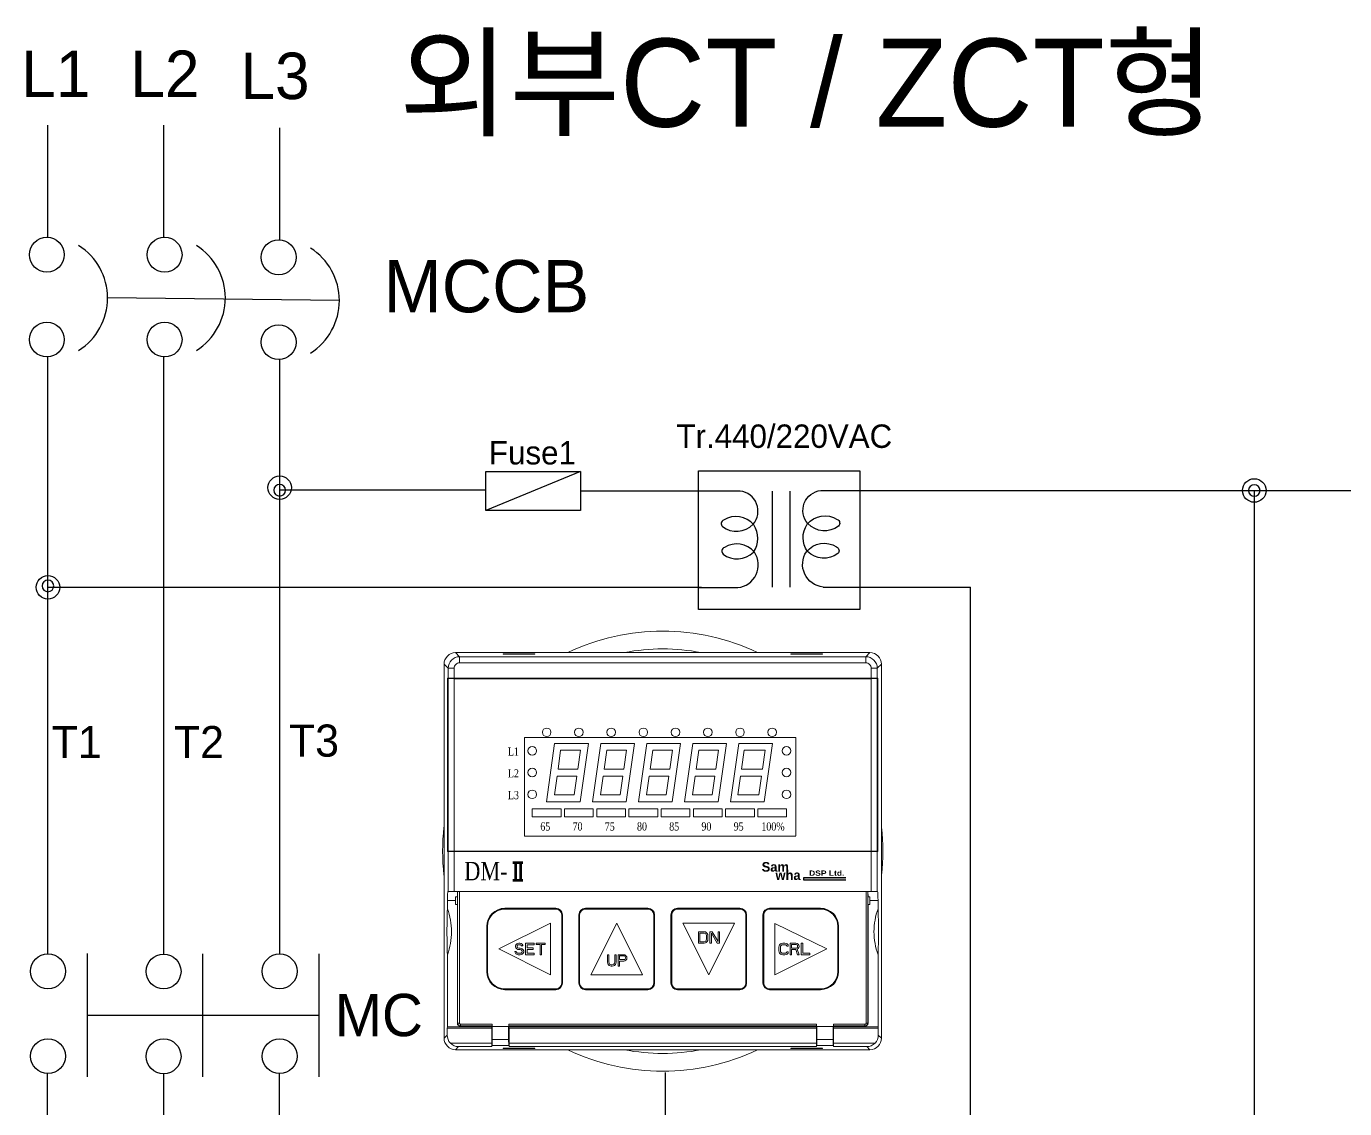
# Model space of a CAD drawing. Header units: millimetres. Extents: x 58 to 898, y 43 to 722.
# Drawn here: x 678 to 764.6, y 495.2 to 566.3 of the extents above; entities that cross this region are included whole.
import ezdxf
from ezdxf.enums import TextEntityAlignment as Align

# ---------------------------------------------------------------- set-up
doc = ezdxf.new("R2010")
doc.units = ezdxf.units.MM
for name, color, linetype in [('02___PRT_ALL_AXES', 7, 'Continuous'), ('4', 133, 'Continuous'), ('40', 4, 'Continuous'), ('ASHADE', 7, 'Continuous')]:
    doc.layers.add(name, color=color, linetype=linetype)
doc.styles.add('ghs', font='NGULIM.TTF')
doc.styles.add('SS', font='batang.ttc', dxfattribs={"width": 0.8})
doc.styles.get("Standard").update_dxf_attribs({"font": 'BareunDotumPro1.ttf'})

# ---------------------------------------------------------------- blocks, each defined once
blk = doc.blocks.new('hhj')
blk.add_hatch(color=5).paths.add_polyline_path([(-3.374, 1774.756), (-3.374, 1774.913), (-0.621, 1774.913), (-0.621, 1774.756)])
at = {"color": 7, "lineweight": 5}
for p, q in [((-25.993, 1789.427), (-26.26, 1789.695)), ((0.958, 1789.695), (-26.26, 1789.695)), ((-25.993, 1789.029), (-25.993, 1789.427)), ((0.69, 1789.427), (-25.993, 1789.427)), ((-23.141, 1789.592), (-23.141, 1789.616)), ((-23.141, 1789.616), (-21.062, 1789.616)), ((-23.141, 1789.592), (-21.062, 1789.592)), ((-21.062, 1789.592), (-21.062, 1789.616)), ((-4.241, 1789.592), (-4.241, 1789.616)), ((-4.241, 1789.616), (-2.162, 1789.616)), ((-4.241, 1789.592), (-2.162, 1789.592)), ((-2.162, 1789.592), (-2.162, 1789.616)), ((0.69, 1789.427), (0.958, 1789.695)), ((0.69, 1789.029), (0.69, 1789.427)), ((-27.015, 1788.94), (-27.015, 1764.368)), ((-26.748, 1788.672), (-27.015, 1788.94)), ((-26.748, 1788.672), (-26.748, 1788.019)), ((-26.35, 1788.672), (-26.748, 1788.672)), ((-26.35, 1788.672), (-26.35, 1788.023)), ((0.69, 1789.029), (-25.993, 1789.029)), ((1.047, 1788.023), (1.047, 1788.672)), ((1.047, 1788.672), (1.445, 1788.672)), ((1.445, 1788.672), (1.713, 1788.94)), ((1.445, 1788.019), (1.445, 1788.672)), ((1.713, 1764.368), (1.713, 1788.94)), ((-26.748, 1788.019), (-26.788, 1788.013)), ((-26.788, 1776.635), (-26.788, 1788.013)), ((-26.788, 1788.013), (-22.797, 1788.013)), ((-26.788, 1787.994), (-26.748, 1787.987)), ((-26.788, 1787.994), (-22.763, 1787.994)), ((-26.35, 1788.023), (-26.748, 1788.019)), ((-26.748, 1787.987), (-26.748, 1776.66)), ((-26.35, 1787.984), (-26.748, 1787.987)), ((-26.35, 1788.023), (1.047, 1788.023)), ((-26.35, 1787.984), (-26.35, 1776.664)), ((-26.35, 1787.984), (1.047, 1787.984)), ((-22.797, 1788.013), (-22.791, 1788.015)), ((-22.797, 1788.013), (-22.797, 1787.994)), ((-22.791, 1788.015), (-21.412, 1788.015)), ((-22.763, 1788.013), (-22.763, 1787.994)), ((-22.758, 1788.013), (-22.758, 1787.991)), ((-22.758, 1787.991), (-21.445, 1787.991)), ((-21.445, 1787.991), (-21.445, 1788.013)), ((-21.44, 1787.994), (-21.44, 1788.013)), ((-21.44, 1787.994), (-13.313, 1787.994)), ((-21.406, 1788.013), (-21.412, 1788.015)), ((-21.406, 1788.013), (-21.406, 1787.994)), ((-21.406, 1788.013), (-13.347, 1788.013)), ((-13.347, 1788.013), (-13.341, 1788.015)), ((-13.347, 1788.013), (-13.347, 1787.994)), ((-13.341, 1788.015), (-11.962, 1788.015)), ((-13.313, 1788.013), (-13.313, 1787.994)), ((-13.308, 1788.013), (-13.308, 1787.991)), ((-13.308, 1787.991), (-11.995, 1787.991)), ((-11.995, 1787.991), (-11.995, 1788.015)), ((-11.99, 1787.994), (-11.99, 1788.013)), ((-11.99, 1787.994), (-3.863, 1787.994)), ((-11.956, 1788.013), (-11.962, 1788.015)), ((-11.956, 1788.013), (-11.956, 1787.994)), ((-11.956, 1788.013), (-3.897, 1788.013)), ((-3.897, 1788.013), (-3.891, 1788.015)), ((-3.897, 1788.013), (-3.897, 1787.994)), ((-3.891, 1788.015), (-2.512, 1788.015)), ((-3.863, 1788.013), (-3.863, 1787.994)), ((-3.858, 1788.013), (-3.858, 1787.991)), ((-3.858, 1787.991), (-2.545, 1787.991)), ((-2.545, 1787.991), (-2.545, 1788.015)), ((-2.54, 1787.994), (-2.54, 1788.013)), ((-2.54, 1787.994), (1.485, 1787.994)), ((-2.506, 1788.013), (-2.512, 1788.015)), ((-2.506, 1788.013), (-2.506, 1787.994)), ((-2.506, 1788.013), (1.485, 1788.013)), ((1.047, 1788.023), (1.445, 1788.019)), ((1.047, 1787.984), (1.445, 1787.987)), ((1.047, 1776.664), (1.047, 1787.984)), ((1.445, 1788.019), (1.485, 1788.013)), ((1.485, 1787.994), (1.445, 1787.987)), ((1.445, 1776.66), (1.445, 1787.987)), ((1.485, 1776.635), (1.485, 1788.013)), ((-21.722, 1784.119), (-21.722, 1777.752)), ((-3.916, 1784.119), (-21.722, 1784.119)), ((-3.916, 1784.119), (-3.916, 1777.661)), ((-21.722, 1777.638), (-3.916, 1777.638)), ((-26.788, 1776.654), (-26.748, 1776.66)), ((-26.788, 1776.654), (-24.558, 1776.654)), ((-26.748, 1776.628), (-26.788, 1776.635)), ((-26.788, 1776.635), (-24.587, 1776.635)), ((-26.35, 1776.664), (-26.748, 1776.66)), ((-26.748, 1776.628), (-26.748, 1774.008)), ((-26.35, 1776.625), (-26.748, 1776.628)), ((-26.35, 1776.664), (1.047, 1776.664)), ((-26.35, 1776.625), (-26.35, 1774.008)), ((-26.35, 1776.625), (1.047, 1776.625)), ((-24.587, 1776.635), (-24.587, 1776.654)), ((-24.587, 1776.635), (-24.582, 1776.632)), ((-24.582, 1776.632), (-23.401, 1776.632)), ((-24.558, 1776.654), (-24.558, 1776.632)), ((-24.553, 1776.656), (-24.553, 1776.635)), ((-24.553, 1776.656), (-23.43, 1776.656)), ((-23.43, 1776.635), (-23.43, 1776.656)), ((-23.424, 1776.654), (-23.425, 1776.632)), ((-23.424, 1776.654), (-13.218, 1776.654)), ((-23.396, 1776.635), (-23.401, 1776.632)), ((-23.396, 1776.635), (-23.396, 1776.654)), ((-23.396, 1776.635), (-13.247, 1776.635)), ((-13.247, 1776.635), (-13.247, 1776.654)), ((-13.247, 1776.635), (-13.242, 1776.632)), ((-13.242, 1776.632), (-12.061, 1776.632)), ((-13.218, 1776.632), (-13.218, 1776.654)), ((-13.213, 1776.656), (-13.213, 1776.632)), ((-13.213, 1776.656), (-12.09, 1776.656)), ((-12.09, 1776.635), (-12.09, 1776.656)), ((-12.084, 1776.654), (-12.085, 1776.632)), ((-12.084, 1776.654), (-1.878, 1776.654)), ((-12.056, 1776.635), (-12.061, 1776.632)), ((-12.056, 1776.635), (-12.056, 1776.654)), ((-12.056, 1776.635), (-1.907, 1776.635)), ((-1.907, 1776.635), (-1.907, 1776.654)), ((-1.907, 1776.635), (-1.902, 1776.632)), ((-1.902, 1776.632), (-0.721, 1776.632)), ((-1.878, 1776.632), (-1.878, 1776.654)), ((-1.873, 1776.656), (-0.75, 1776.656)), ((-1.873, 1776.656), (-1.873, 1776.632)), ((-0.75, 1776.635), (-0.75, 1776.656)), ((-0.745, 1776.632), (-0.744, 1776.654)), ((-0.744, 1776.654), (1.485, 1776.654)), ((-0.716, 1776.635), (-0.721, 1776.632)), ((-0.716, 1776.635), (-0.716, 1776.654)), ((-0.716, 1776.635), (1.485, 1776.635)), ((1.047, 1776.664), (1.445, 1776.66)), ((1.047, 1776.625), (1.445, 1776.628)), ((1.047, 1774.008), (1.047, 1776.625)), ((1.485, 1776.654), (1.445, 1776.66)), ((1.445, 1776.628), (1.485, 1776.635)), ((1.445, 1774.008), (1.445, 1776.628)), ((-26.764, 1774.008), (1.461, 1774.008)), ((-26.126, 1773.998), (-26.126, 1765.364)), ((-26.013, 1774.008), (-26.013, 1765.364)), ((0.71, 1765.364), (0.71, 1774.008)), ((0.823, 1765.364), (0.823, 1773.998)), ((-26.796, 1772.874), (-26.796, 1773.403)), ((-26.796, 1773.403), (-26.257, 1773.403)), ((-26.257, 1773.156), (-26.257, 1773.647)), ((-26.257, 1773.647), (-26.141, 1773.647)), ((-26.257, 1773.156), (-26.143, 1773.156)), ((-26.143, 1773.156), (-26.134, 1773.17)), ((-26.143, 1765.346), (-26.143, 1773.156)), ((-26.141, 1773.647), (-26.134, 1773.635)), ((-19.673, 1772.902), (-23.018, 1772.902)), ((-23.018, 1772.851), (-23.018, 1772.874)), ((-19.673, 1772.874), (-23.018, 1772.874)), ((-19.673, 1772.851), (-23.018, 1772.851)), ((-19.673, 1772.851), (-19.673, 1772.874)), ((-13.625, 1772.902), (-17.726, 1772.902)), ((-17.726, 1772.851), (-17.726, 1772.874)), ((-13.625, 1772.874), (-17.726, 1772.874)), ((-13.625, 1772.851), (-17.726, 1772.851)), ((-13.625, 1772.851), (-13.625, 1772.874)), ((-7.577, 1772.902), (-11.678, 1772.902)), ((-7.577, 1772.874), (-11.678, 1772.874)), ((-11.678, 1772.851), (-11.678, 1772.874)), ((-7.577, 1772.851), (-11.678, 1772.851)), ((-7.577, 1772.851), (-7.577, 1772.874)), ((-2.285, 1772.902), (-5.63, 1772.902)), ((-2.285, 1772.874), (-5.63, 1772.874)), ((-5.63, 1772.851), (-5.63, 1772.874)), ((-2.285, 1772.851), (-5.63, 1772.851)), ((-2.285, 1772.851), (-2.285, 1772.874)), ((0.839, 1773.647), (0.831, 1773.635)), ((0.84, 1773.156), (0.831, 1773.17)), ((0.839, 1773.647), (0.954, 1773.647)), ((0.84, 1773.156), (0.954, 1773.156)), ((0.84, 1773.156), (0.84, 1765.346)), ((0.954, 1773.156), (0.954, 1773.647)), ((0.954, 1773.403), (1.493, 1773.403)), ((1.493, 1772.874), (1.493, 1773.403)), ((-19.289, 1767.988), (-19.289, 1772.467)), ((-19.289, 1772.467), (-19.266, 1772.467)), ((-19.266, 1767.988), (-19.266, 1772.467)), ((-19.238, 1767.988), (-19.238, 1772.467)), ((-18.161, 1772.467), (-18.161, 1767.988)), ((-18.132, 1772.467), (-18.132, 1767.988)), ((-18.11, 1772.467), (-18.132, 1772.467)), ((-18.11, 1772.467), (-18.11, 1767.988)), ((-13.241, 1772.467), (-13.218, 1772.467)), ((-13.241, 1767.988), (-13.241, 1772.467)), ((-13.218, 1767.988), (-13.218, 1772.467)), ((-13.19, 1767.988), (-13.19, 1772.467)), ((-12.113, 1772.467), (-12.113, 1767.988)), ((-12.062, 1772.467), (-12.084, 1772.467)), ((-12.084, 1772.467), (-12.084, 1767.988)), ((-12.062, 1772.467), (-12.062, 1767.988)), ((-7.193, 1772.467), (-7.17, 1772.467)), ((-7.193, 1767.988), (-7.193, 1772.467)), ((-7.17, 1767.988), (-7.17, 1772.467)), ((-7.142, 1767.988), (-7.142, 1772.467)), ((-6.065, 1772.467), (-6.065, 1767.988)), ((-6.014, 1772.467), (-6.036, 1772.467)), ((-6.036, 1772.467), (-6.036, 1767.988)), ((-6.014, 1772.467), (-6.014, 1767.988)), ((-24.209, 1771.711), (-24.209, 1768.744)), ((-24.18, 1771.711), (-24.18, 1768.744)), ((-24.158, 1771.711), (-24.18, 1771.711)), ((-24.158, 1771.711), (-24.158, 1768.744)), ((-20.022, 1771.929), (-23.424, 1770.228)), ((-20.022, 1768.527), (-20.022, 1771.929)), ((-15.675, 1771.929), (-17.376, 1768.527)), ((-13.974, 1768.527), (-15.675, 1771.929)), ((-7.926, 1771.929), (-11.328, 1771.929)), ((-11.328, 1771.929), (-9.627, 1768.527)), ((-9.93, 1771.362), (-10.308, 1771.362)), ((-10.308, 1771.362), (-10.308, 1770.606)), ((-10.213, 1771.265), (-9.93, 1771.265)), ((-10.213, 1770.702), (-10.213, 1771.265)), ((-9.851, 1771.346), (-9.93, 1771.362)), ((-9.93, 1771.265), (-9.867, 1771.249)), ((-9.867, 1771.249), (-9.82, 1771.217)), ((-9.788, 1771.313), (-9.851, 1771.346)), ((-9.82, 1771.217), (-9.788, 1771.169)), ((-9.725, 1771.249), (-9.788, 1771.313)), ((-9.788, 1771.169), (-9.772, 1771.104)), ((-9.772, 1771.104), (-9.772, 1770.863)), ((-9.694, 1771.185), (-9.725, 1771.249)), ((-9.678, 1771.104), (-9.694, 1771.185)), ((-9.678, 1770.863), (-9.678, 1771.104)), ((-9.627, 1768.527), (-7.926, 1771.929)), ((-9.41, 1771.362), (-9.552, 1771.362)), ((-9.552, 1771.362), (-9.552, 1770.606)), ((-9.457, 1771.265), (-9.064, 1770.606)), ((-9.457, 1770.606), (-9.457, 1771.265)), ((-9.016, 1770.718), (-9.41, 1771.362)), ((-8.922, 1771.362), (-9.016, 1771.362)), ((-9.016, 1771.362), (-9.016, 1770.718)), ((-8.922, 1770.606), (-8.922, 1771.362)), ((-1.878, 1770.228), (-5.28, 1771.891)), ((-5.28, 1771.891), (-5.28, 1768.527)), ((-1.145, 1771.711), (-1.122, 1771.711)), ((-1.145, 1768.744), (-1.145, 1771.711)), ((-1.122, 1768.744), (-1.122, 1771.711)), ((-1.094, 1768.744), (-1.094, 1771.711)), ((-23.424, 1770.228), (-20.022, 1768.527)), ((-22.303, 1770.493), (-22.319, 1770.429)), ((-22.319, 1770.429), (-22.319, 1770.364)), ((-22.319, 1770.364), (-22.303, 1770.3)), ((-22.24, 1770.557), (-22.303, 1770.493)), ((-22.303, 1770.3), (-22.24, 1770.236)), ((-22.177, 1770.59), (-22.24, 1770.557)), ((-22.24, 1770.236), (-22.177, 1770.204)), ((-22.224, 1770.413), (-22.209, 1770.461)), ((-22.224, 1770.381), (-22.224, 1770.413)), ((-22.209, 1770.332), (-22.224, 1770.381)), ((-22.209, 1770.461), (-22.161, 1770.493)), ((-22.161, 1770.3), (-22.209, 1770.332)), ((-22.114, 1770.606), (-22.177, 1770.59)), ((-22.161, 1770.493), (-22.114, 1770.509)), ((-22.114, 1770.284), (-22.161, 1770.3)), ((-22.035, 1770.606), (-22.114, 1770.606)), ((-22.114, 1770.509), (-22.02, 1770.509)), ((-22.02, 1770.284), (-22.114, 1770.284)), ((-21.957, 1770.59), (-22.035, 1770.606)), ((-22.02, 1770.509), (-21.972, 1770.493)), ((-21.941, 1770.268), (-22.02, 1770.284)), ((-21.972, 1770.493), (-21.941, 1770.461)), ((-21.894, 1770.541), (-21.957, 1770.59)), ((-21.941, 1770.461), (-21.925, 1770.429)), ((-21.878, 1770.236), (-21.941, 1770.268)), ((-21.925, 1770.429), (-21.831, 1770.429)), ((-21.846, 1770.477), (-21.894, 1770.541)), ((-21.815, 1770.171), (-21.878, 1770.236)), ((-21.831, 1770.429), (-21.846, 1770.477)), ((-21.657, 1770.606), (-21.657, 1769.85)), ((-21.09, 1770.606), (-21.657, 1770.606)), ((-21.563, 1770.3), (-21.563, 1770.509)), ((-21.563, 1770.509), (-21.09, 1770.509)), ((-21.153, 1770.3), (-21.563, 1770.3)), ((-21.153, 1770.204), (-21.153, 1770.3)), ((-21.09, 1770.509), (-21.09, 1770.606)), ((-20.964, 1770.606), (-20.964, 1770.525)), ((-20.366, 1770.606), (-20.964, 1770.606)), ((-20.964, 1770.525), (-20.712, 1770.525)), ((-20.712, 1770.525), (-20.712, 1769.85)), ((-20.618, 1769.85), (-20.618, 1770.525)), ((-20.618, 1770.525), (-20.366, 1770.525)), ((-20.366, 1770.525), (-20.366, 1770.606)), ((-10.308, 1770.606), (-9.93, 1770.606)), ((-9.93, 1770.702), (-10.213, 1770.702)), ((-9.867, 1770.718), (-9.93, 1770.702)), ((-9.93, 1770.606), (-9.851, 1770.622)), ((-9.82, 1770.75), (-9.867, 1770.718)), ((-9.851, 1770.622), (-9.788, 1770.654)), ((-9.788, 1770.799), (-9.82, 1770.75)), ((-9.772, 1770.863), (-9.788, 1770.799)), ((-9.788, 1770.654), (-9.725, 1770.718)), ((-9.725, 1770.718), (-9.694, 1770.783)), ((-9.694, 1770.783), (-9.678, 1770.863)), ((-9.552, 1770.606), (-9.457, 1770.606)), ((-9.064, 1770.606), (-8.922, 1770.606)), ((-5.28, 1768.527), (-1.878, 1770.228)), ((-5, 1770.429), (-5.016, 1770.348)), ((-5.016, 1770.348), (-5.016, 1770.107)), ((-4.969, 1770.493), (-5, 1770.429)), ((-4.906, 1770.557), (-4.969, 1770.493)), ((-4.921, 1770.348), (-4.906, 1770.413)), ((-4.921, 1770.107), (-4.921, 1770.348)), ((-4.843, 1770.59), (-4.906, 1770.557)), ((-4.906, 1770.413), (-4.874, 1770.461)), ((-4.874, 1770.461), (-4.827, 1770.493)), ((-4.764, 1770.606), (-4.843, 1770.59)), ((-4.827, 1770.493), (-4.764, 1770.509)), ((-4.622, 1770.606), (-4.764, 1770.606)), ((-4.764, 1770.509), (-4.622, 1770.509)), ((-4.543, 1770.59), (-4.622, 1770.606)), ((-4.622, 1770.509), (-4.559, 1770.493)), ((-4.559, 1770.493), (-4.512, 1770.461)), ((-4.48, 1770.557), (-4.543, 1770.59)), ((-4.512, 1770.461), (-4.496, 1770.413)), ((-4.496, 1770.413), (-4.402, 1770.413)), ((-4.417, 1770.493), (-4.48, 1770.557)), ((-4.402, 1770.413), (-4.417, 1770.493)), ((-3.898, 1770.606), (-4.276, 1770.606)), ((-4.276, 1770.606), (-4.276, 1769.85)), ((-4.181, 1770.525), (-3.882, 1770.525)), ((-4.181, 1770.284), (-4.181, 1770.525)), ((-3.882, 1770.284), (-4.181, 1770.284)), ((-3.819, 1770.59), (-3.898, 1770.606)), ((-3.882, 1770.525), (-3.835, 1770.509)), ((-3.835, 1770.3), (-3.882, 1770.284)), ((-3.835, 1770.509), (-3.803, 1770.477)), ((-3.803, 1770.332), (-3.835, 1770.3)), ((-3.756, 1770.541), (-3.819, 1770.59)), ((-3.819, 1770.22), (-3.756, 1770.252)), ((-3.803, 1770.477), (-3.787, 1770.429)), ((-3.787, 1770.381), (-3.803, 1770.332)), ((-3.787, 1770.429), (-3.787, 1770.381)), ((-3.709, 1770.477), (-3.756, 1770.541)), ((-3.756, 1770.252), (-3.709, 1770.316)), ((-3.693, 1770.429), (-3.709, 1770.477)), ((-3.709, 1770.316), (-3.693, 1770.364)), ((-3.693, 1770.364), (-3.693, 1770.429)), ((-3.457, 1770.606), (-3.551, 1770.606)), ((-3.551, 1770.606), (-3.551, 1769.85)), ((-3.457, 1769.946), (-3.457, 1770.606)), ((-26.796, 1765.122), (-26.796, 1769.85)), ((-22.366, 1770.059), (-22.35, 1769.994)), ((-22.272, 1770.059), (-22.366, 1770.059)), ((-22.35, 1769.994), (-22.303, 1769.914)), ((-22.303, 1769.914), (-22.224, 1769.866)), ((-22.256, 1770.011), (-22.272, 1770.059)), ((-22.209, 1769.962), (-22.256, 1770.011)), ((-22.224, 1769.866), (-22.146, 1769.85)), ((-22.146, 1769.946), (-22.209, 1769.962)), ((-22.177, 1770.204), (-22.114, 1770.187)), ((-22.02, 1769.946), (-22.146, 1769.946)), ((-22.146, 1769.85), (-22.02, 1769.85)), ((-22.114, 1770.187), (-22.02, 1770.187)), ((-22.02, 1770.187), (-21.957, 1770.171)), ((-21.957, 1769.962), (-22.02, 1769.946)), ((-22.02, 1769.85), (-21.941, 1769.866)), ((-21.957, 1770.171), (-21.909, 1770.139)), ((-21.909, 1769.994), (-21.957, 1769.962)), ((-21.941, 1769.866), (-21.878, 1769.898)), ((-21.909, 1770.139), (-21.878, 1770.091)), ((-21.878, 1770.043), (-21.909, 1769.994)), ((-21.878, 1770.091), (-21.878, 1770.043)), ((-21.878, 1769.898), (-21.815, 1769.962)), ((-21.783, 1770.107), (-21.815, 1770.171)), ((-21.815, 1769.962), (-21.783, 1770.027)), ((-21.783, 1770.027), (-21.783, 1770.107)), ((-21.657, 1769.85), (-21.09, 1769.85)), ((-21.563, 1769.946), (-21.563, 1770.204)), ((-21.563, 1770.204), (-21.153, 1770.204)), ((-21.09, 1769.946), (-21.563, 1769.946)), ((-21.09, 1769.85), (-21.09, 1769.946)), ((-20.712, 1769.85), (-20.618, 1769.85)), ((-16.186, 1769.85), (-16.28, 1769.85)), ((-16.28, 1769.85), (-16.28, 1769.351)), ((-16.186, 1769.351), (-16.186, 1769.85)), ((-15.713, 1769.85), (-15.808, 1769.85)), ((-15.808, 1769.85), (-15.808, 1769.351)), ((-15.713, 1769.351), (-15.713, 1769.85)), ((-15.209, 1769.85), (-15.587, 1769.85)), ((-15.587, 1769.85), (-15.587, 1769.094)), ((-15.493, 1769.769), (-15.193, 1769.769)), ((-15.493, 1769.528), (-15.493, 1769.769)), ((-15.193, 1769.528), (-15.493, 1769.528)), ((-15.493, 1769.431), (-15.209, 1769.431)), ((-15.493, 1769.094), (-15.493, 1769.431)), ((-15.13, 1769.834), (-15.209, 1769.85)), ((-15.209, 1769.431), (-15.13, 1769.448)), ((-15.193, 1769.769), (-15.146, 1769.753)), ((-15.146, 1769.544), (-15.193, 1769.528)), ((-15.146, 1769.753), (-15.115, 1769.721)), ((-15.115, 1769.576), (-15.146, 1769.544)), ((-15.067, 1769.785), (-15.13, 1769.834)), ((-15.13, 1769.448), (-15.067, 1769.496)), ((-15.115, 1769.721), (-15.099, 1769.673)), ((-15.099, 1769.625), (-15.115, 1769.576)), ((-15.099, 1769.673), (-15.099, 1769.625)), ((-15.02, 1769.721), (-15.067, 1769.785)), ((-15.067, 1769.496), (-15.02, 1769.56)), ((-15.004, 1769.673), (-15.02, 1769.721)), ((-15.02, 1769.56), (-15.004, 1769.608)), ((-15.004, 1769.608), (-15.004, 1769.673)), ((-5.016, 1770.107), (-5, 1770.027)), ((-5, 1770.027), (-4.969, 1769.962)), ((-4.969, 1769.962), (-4.906, 1769.898)), ((-4.906, 1770.043), (-4.921, 1770.107)), ((-4.874, 1769.994), (-4.906, 1770.043)), ((-4.906, 1769.898), (-4.843, 1769.866)), ((-4.827, 1769.962), (-4.874, 1769.994)), ((-4.843, 1769.866), (-4.764, 1769.85)), ((-4.764, 1769.946), (-4.827, 1769.962)), ((-4.622, 1769.946), (-4.764, 1769.946)), ((-4.764, 1769.85), (-4.622, 1769.85)), ((-4.559, 1769.962), (-4.622, 1769.946)), ((-4.622, 1769.85), (-4.543, 1769.866)), ((-4.512, 1769.994), (-4.559, 1769.962)), ((-4.543, 1769.866), (-4.48, 1769.898)), ((-4.496, 1770.043), (-4.512, 1769.994)), ((-4.402, 1770.043), (-4.496, 1770.043)), ((-4.48, 1769.898), (-4.417, 1769.962)), ((-4.417, 1769.962), (-4.402, 1770.043)), ((-4.276, 1769.85), (-4.181, 1769.85)), ((-4.181, 1770.187), (-3.913, 1770.187)), ((-4.181, 1769.85), (-4.181, 1770.187)), ((-3.913, 1770.187), (-3.787, 1769.85)), ((-3.677, 1769.85), (-3.819, 1770.22)), ((-3.787, 1769.85), (-3.677, 1769.85)), ((-3.551, 1769.85), (-2.984, 1769.85)), ((-2.984, 1769.946), (-3.457, 1769.946)), ((-2.984, 1769.85), (-2.984, 1769.946)), ((1.493, 1765.122), (1.493, 1769.85)), ((-24.158, 1768.744), (-24.18, 1768.744)), ((-17.376, 1768.527), (-13.974, 1768.527)), ((-16.28, 1769.351), (-16.264, 1769.271)), ((-16.264, 1769.271), (-16.233, 1769.206)), ((-16.233, 1769.206), (-16.17, 1769.142)), ((-16.17, 1769.287), (-16.186, 1769.351)), ((-16.138, 1769.238), (-16.17, 1769.287)), ((-16.17, 1769.142), (-16.107, 1769.11)), ((-16.091, 1769.206), (-16.138, 1769.238)), ((-16.107, 1769.11), (-16.028, 1769.094)), ((-16.028, 1769.19), (-16.091, 1769.206)), ((-15.965, 1769.19), (-16.028, 1769.19)), ((-16.028, 1769.094), (-15.965, 1769.094)), ((-15.902, 1769.206), (-15.965, 1769.19)), ((-15.965, 1769.094), (-15.886, 1769.11)), ((-15.855, 1769.238), (-15.902, 1769.206)), ((-15.886, 1769.11), (-15.823, 1769.142)), ((-15.823, 1769.287), (-15.855, 1769.238)), ((-15.808, 1769.351), (-15.823, 1769.287)), ((-15.823, 1769.142), (-15.76, 1769.206)), ((-15.76, 1769.206), (-15.729, 1769.271)), ((-15.729, 1769.271), (-15.713, 1769.351)), ((-15.587, 1769.094), (-15.493, 1769.094)), ((-1.145, 1768.744), (-1.122, 1768.744)), ((-19.289, 1767.988), (-19.266, 1767.988)), ((-18.11, 1767.988), (-18.132, 1767.988)), ((-13.241, 1767.988), (-13.218, 1767.988)), ((-12.062, 1767.988), (-12.084, 1767.988)), ((-7.193, 1767.988), (-7.17, 1767.988)), ((-6.014, 1767.988), (-6.036, 1767.988)), ((-23.018, 1767.604), (-23.018, 1767.582)), ((-23.018, 1767.604), (-19.673, 1767.604)), ((-23.018, 1767.582), (-19.673, 1767.582)), ((-23.018, 1767.553), (-19.673, 1767.553)), ((-19.673, 1767.604), (-19.673, 1767.582)), ((-17.726, 1767.604), (-13.625, 1767.604)), ((-17.726, 1767.604), (-17.726, 1767.582)), ((-17.726, 1767.582), (-13.625, 1767.582)), ((-17.726, 1767.553), (-13.625, 1767.553)), ((-13.625, 1767.604), (-13.625, 1767.582)), ((-11.678, 1767.604), (-7.577, 1767.604)), ((-11.678, 1767.604), (-11.678, 1767.582)), ((-11.678, 1767.582), (-7.577, 1767.582)), ((-11.678, 1767.553), (-7.577, 1767.553)), ((-7.577, 1767.604), (-7.577, 1767.582)), ((-5.63, 1767.604), (-2.285, 1767.604)), ((-5.63, 1767.604), (-5.63, 1767.582)), ((-5.63, 1767.582), (-2.285, 1767.582)), ((-5.63, 1767.553), (-2.285, 1767.553)), ((-2.285, 1767.604), (-2.285, 1767.582)), ((-26.809, 1764.574), (-26.803, 1765.03)), ((-26.803, 1765.03), (-26.796, 1765.122)), ((-23.874, 1765.03), (-26.803, 1765.03)), ((-26.796, 1765.122), (-23.871, 1765.122)), ((-26.143, 1765.346), (-26.126, 1765.364)), ((-26.013, 1765.364), (-26.126, 1765.364)), ((-25.954, 1765.157), (-25.937, 1765.175)), ((-23.871, 1765.157), (-25.954, 1765.157)), ((-25.937, 1765.288), (-25.937, 1765.175)), ((-25.937, 1765.288), (-23.861, 1765.288)), ((-25.937, 1765.175), (-23.863, 1765.175)), ((-23.878, 1764.043), (-23.874, 1765.03)), ((-23.874, 1765.03), (-23.871, 1765.122)), ((-23.871, 1765.157), (-23.863, 1765.175)), ((-23.871, 1765.122), (-23.871, 1765.157)), ((-23.861, 1765.288), (-23.861, 1765.14)), ((-23.861, 1765.14), (-23.849, 1765.128)), ((-22.761, 1765.14), (-23.861, 1765.14)), ((-23.849, 1765.128), (-23.849, 1764.278)), ((-22.773, 1765.128), (-23.849, 1765.128)), ((-22.761, 1765.14), (-22.773, 1765.128)), ((-22.773, 1764.278), (-22.773, 1765.128)), ((-22.761, 1765.14), (-22.761, 1765.288)), ((-22.761, 1765.288), (-2.542, 1765.288)), ((-22.751, 1765.157), (-22.759, 1765.175)), ((-22.759, 1765.175), (-2.544, 1765.175)), ((-22.751, 1765.157), (-22.751, 1765.122)), ((-2.552, 1765.157), (-22.751, 1765.157)), ((-22.748, 1765.03), (-22.751, 1765.122)), ((-22.751, 1765.122), (-2.552, 1765.122)), ((-22.744, 1764.043), (-22.748, 1765.03)), ((-22.748, 1765.03), (-2.555, 1765.03)), ((-2.559, 1764.043), (-2.555, 1765.03)), ((-2.555, 1765.03), (-2.552, 1765.122)), ((-2.552, 1765.157), (-2.544, 1765.175)), ((-2.552, 1765.122), (-2.552, 1765.157)), ((-2.542, 1765.288), (-2.542, 1765.14)), ((-1.442, 1765.14), (-2.542, 1765.14)), ((-2.542, 1765.14), (-2.53, 1765.128)), ((-1.454, 1765.128), (-2.53, 1765.128)), ((-2.53, 1765.128), (-2.53, 1764.278)), ((-1.442, 1765.14), (-1.454, 1765.128)), ((-1.454, 1764.278), (-1.454, 1765.128)), ((-1.442, 1765.288), (0.634, 1765.288)), ((-1.442, 1765.14), (-1.442, 1765.288)), ((-1.44, 1765.175), (0.634, 1765.175)), ((-1.431, 1765.157), (-1.44, 1765.175)), ((0.651, 1765.157), (-1.431, 1765.157)), ((-1.431, 1765.157), (-1.431, 1765.122)), ((1.493, 1765.122), (-1.431, 1765.122)), ((-1.429, 1765.03), (-1.431, 1765.122)), ((-1.429, 1765.03), (1.5, 1765.03)), ((-1.425, 1764.043), (-1.429, 1765.03)), ((0.634, 1765.288), (0.634, 1765.175)), ((0.634, 1765.175), (0.651, 1765.157)), ((0.71, 1765.364), (0.823, 1765.364)), ((0.823, 1765.364), (0.84, 1765.346)), ((1.5, 1765.03), (1.493, 1765.122)), ((1.506, 1764.574), (1.5, 1765.03)), ((-26.809, 1764.574), (-27.015, 1764.368)), ((-23.856, 1763.88), (-23.849, 1764.278)), ((-23.849, 1764.278), (-22.773, 1764.278)), ((-22.773, 1764.278), (-22.766, 1763.88)), ((-2.536, 1763.88), (-2.53, 1764.278)), ((-2.53, 1764.278), (-1.454, 1764.278)), ((-1.454, 1764.278), (-1.447, 1763.88)), ((1.506, 1764.574), (1.713, 1764.368)), ((-23.878, 1764.043), (-26.604, 1764.043)), ((-26.06, 1763.813), (-26.26, 1763.613)), ((-26.26, 1763.613), (0.958, 1763.613)), ((-26.06, 1763.813), (-23.878, 1763.813)), ((-23.878, 1763.813), (-23.878, 1764.043)), ((-23.856, 1763.88), (-23.878, 1763.813)), ((-23.856, 1763.88), (-22.766, 1763.88)), ((-23.141, 1763.716), (-21.062, 1763.716)), ((-23.141, 1763.716), (-23.141, 1763.691)), ((-23.141, 1763.691), (-21.062, 1763.691)), ((-22.744, 1763.813), (-22.766, 1763.88)), ((-22.744, 1764.043), (-2.559, 1764.043)), ((-22.744, 1763.813), (-22.744, 1764.043)), ((-22.744, 1763.813), (-2.559, 1763.813)), ((-21.062, 1763.716), (-21.062, 1763.691)), ((-4.241, 1763.716), (-2.162, 1763.716)), ((-4.241, 1763.716), (-4.241, 1763.691)), ((-4.241, 1763.691), (-2.162, 1763.691)), ((-2.559, 1763.813), (-2.559, 1764.043)), ((-2.536, 1763.88), (-2.559, 1763.813)), ((-2.536, 1763.88), (-1.447, 1763.88)), ((-2.162, 1763.716), (-2.162, 1763.691)), ((-1.425, 1763.813), (-1.447, 1763.88)), ((-1.425, 1764.043), (1.301, 1764.043)), ((-1.425, 1763.813), (-1.425, 1764.043)), ((0.758, 1763.813), (-1.425, 1763.813)), ((0.758, 1763.813), (0.958, 1763.613))]:
    blk.add_line(p, q, dxfattribs=at)
at = {"lineweight": 5}
blk.add_line((-21.722, 1777.752), (-21.722, 1777.638), dxfattribs=at)
at = {"lineweight": 100}
for p, q in [((-22.494, 1775.916), (-22.164, 1775.916)), ((-22.326, 1775.916), (-22.326, 1774.74)), ((-22.164, 1775.916), (-21.834, 1775.916)), ((-21.996, 1775.916), (-21.996, 1774.74)), ((-22.494, 1774.74), (-22.164, 1774.74)), ((-22.164, 1774.74), (-21.834, 1774.74))]:
    blk.add_line(p, q, dxfattribs=at)
at = {"color": 5}
for p, q in [((-3.374, 1774.913), (-0.621, 1774.913)), ((-3.374, 1774.756), (-3.374, 1774.913)), ((-0.621, 1774.756), (-3.374, 1774.756))]:
    blk.add_line(p, q, dxfattribs=at)
at = {"color": 7, "lineweight": 5}
for centre, radius, start, end in [((-25.992, 1788.671), 0.756, 90.08421, 179.91579), ((-12.651, 1776.654), 13.287, 79.07725, 100.92275), ((0.689, 1788.671), 0.756, 0.08421, 89.91579), ((-23.018, 1771.711), 1.191, 90, 180), ((-23.018, 1771.711), 1.162, 90, 180), ((-23.018, 1771.711), 1.14, 90, 180), ((-19.673, 1772.467), 0.435, 0, 90), ((-19.673, 1772.467), 0.406, 0, 90), ((-19.673, 1772.467), 0.384, 0, 90), ((-17.726, 1772.467), 0.435, 90, 180), ((-17.726, 1772.467), 0.406, 90, 180), ((-17.726, 1772.467), 0.384, 90, 180), ((-13.625, 1772.467), 0.435, 0, 90), ((-13.625, 1772.467), 0.406, 0, 90), ((-13.625, 1772.467), 0.384, 0, 90), ((-11.678, 1772.467), 0.435, 90, 180), ((-11.678, 1772.467), 0.406, 90, 180), ((-11.678, 1772.467), 0.384, 90, 180), ((-7.577, 1772.467), 0.435, 0, 90), ((-7.577, 1772.467), 0.406, 0, 90), ((-7.577, 1772.467), 0.384, 0, 90), ((-5.63, 1772.467), 0.435, 90, 180), ((-5.63, 1772.467), 0.406, 90, 180), ((-5.63, 1772.467), 0.384, 90, 180), ((-2.285, 1771.711), 1.191, 0, 90), ((-2.285, 1771.711), 1.162, 0, 90), ((-2.285, 1771.711), 1.14, 0, 90), ((-23.018, 1768.744), 1.191, 180, 270), ((-23.018, 1768.744), 1.162, 180, 270), ((-23.018, 1768.744), 1.14, 180, 270), ((-2.285, 1768.744), 1.191, 270, 0), ((-2.285, 1768.744), 1.162, 270, 0), ((-2.285, 1768.744), 1.14, 270, 0), ((-19.673, 1767.988), 0.435, 270, 0), ((-19.673, 1767.988), 0.406, 270, 0), ((-19.673, 1767.988), 0.384, 270, 0), ((-17.726, 1767.988), 0.435, 180, 270), ((-17.726, 1767.988), 0.406, 180, 270), ((-17.726, 1767.988), 0.384, 180, 270), ((-13.625, 1767.988), 0.435, 270, 0), ((-13.625, 1767.988), 0.406, 270, 0), ((-13.625, 1767.988), 0.384, 270, 0), ((-11.678, 1767.988), 0.435, 180, 270), ((-11.678, 1767.988), 0.406, 180, 270), ((-11.678, 1767.988), 0.384, 180, 270), ((-7.577, 1767.988), 0.435, 270, 0), ((-7.577, 1767.988), 0.406, 270, 0), ((-7.577, 1767.988), 0.384, 270, 0), ((-5.63, 1767.988), 0.435, 180, 270), ((-5.63, 1767.988), 0.406, 180, 270), ((-5.63, 1767.988), 0.384, 180, 270), ((-25.937, 1765.364), 0.189, 180.04466, 269.95534), ((-25.937, 1765.364), 0.0755, 179.98558, 270.01442), ((0.634, 1765.364), 0.189, 270.04472, 359.95528), ((0.634, 1765.364), 0.0755, 269.98567, 0.01433), ((-12.651, 1776.654), 13.287, 259.07725, 280.92275)]:
    blk.add_arc(centre, radius, start, end, dxfattribs=at)
for centre, major_axis, ratio, start_param, end_param in [((-26.258, 1788.938), (0.536, -0.536), 0.997265, 2.357564, 3.925621), ((0.956, 1788.938), (0.536, 0.536), 0.997265, -0.784029, 0.784029), ((-26.764, 1773.403), (0, 0.605), 0.052408, 0, 1.570796), ((-26.122, 1773.403), (0, 0.605), 0.034921, 0.181959, 1.155672), ((0.819, 1773.403), (0, 0.605), 0.034921, -1.155672, -0.181959), ((1.461, 1773.403), (0, 0.605), 0.052408, -1.570796, 0), ((-26.134, 1773.522), (0, 0.113), 0.034921, -1.570796, -0.05236), ((-26.134, 1773.284), (0, 0.113), 0.034921, -3.089233, -1.570796), ((0.831, 1773.522), (0, 0.113), 0.034921, 0.05236, 1.570796), ((0.831, 1773.284), (0, 0.113), 0.034921, -4.712389, -3.193953), ((-25.954, 1765.347), (0.134, 0.134), 0.998783, -3.926382, -2.356803), ((-23.863, 1765.288), (0, 0.113), 0.017455, -3.106686, -1.570796), ((-22.759, 1765.288), (0, 0.113), 0.017455, -4.712389, -3.176499), ((-2.544, 1765.288), (0, 0.113), 0.017455, -3.106686, -1.570796), ((-1.44, 1765.288), (0, 0.113), 0.017455, -4.712389, -3.176499), ((0.651, 1765.347), (-0.134, 0.134), 0.998783, -3.926382, -2.356803), ((-26.258, 1764.37), (0.536, 0.536), 0.997265, -3.925621, -2.357564), ((-26.052, 1764.577), (0.331, 0.695), 0.980271, -4.272496, -3.506276), ((0.956, 1764.37), (0.536, -0.536), 0.997265, -0.784029, 0.784029), ((0.749, 1764.577), (-0.331, 0.695), 0.980271, -2.776909, -2.010689), ((-26.058, 1764.57), (0.536, 0.536), 0.997265, -3.159401, -2.357564), ((0.755, 1764.57), (0.536, -0.536), 0.997265, -0.784029, 0.017808)]:
    blk.add_ellipse(centre, major_axis=major_axis, ratio=ratio, start_param=start_param, end_param=end_param, dxfattribs=at)
for centre in [(-23.861, 1764.515), (-1.442, 1764.515)]:
    blk.add_ellipse(centre, major_axis=(0, 0.265), ratio=0.017455, dxfattribs=at)
for points, knots in [([(-25.993, 1789.029), (-26.04, 1789.03), (-26.133, 1789.011), (-26.252, 1788.931), (-26.332, 1788.813), (-26.35, 1788.719), (-26.35, 1788.672)], [0, 0, 0, 0, 0.250219, 0.500153, 0.75003, 1, 1, 1, 1]), ([(1.047, 1788.672), (1.047, 1788.719), (1.029, 1788.813), (0.949, 1788.932), (0.83, 1789.011), (0.737, 1789.03), (0.69, 1789.029)], [0, 0, 0, 0, 0.250219, 0.500153, 0.75003, 1, 1, 1, 1]), ([(-26.796, 1772.874), (-26.806, 1772.639), (-26.821, 1772.135), (-26.828, 1771.362), (-26.821, 1770.588), (-26.806, 1770.084), (-26.796, 1769.85)], [0, 0, 0, 0, 0.232997, 0.500001, 0.767007, 1, 1, 1, 1]), ([(-26.796, 1772.874), (-26.708, 1772.632), (-26.576, 1772.133), (-26.509, 1771.362), (-26.576, 1770.591), (-26.708, 1770.091), (-26.796, 1769.85)], [0, 0, 0, 0, 0.250013, 0.499994, 0.74998, 1, 1, 1, 1]), ([(1.493, 1772.874), (1.405, 1772.632), (1.273, 1772.133), (1.206, 1771.362), (1.273, 1770.591), (1.405, 1770.091), (1.493, 1769.85)], [0, 0, 0, 0, 0.250013, 0.499994, 0.74998, 1, 1, 1, 1]), ([(1.493, 1772.874), (1.503, 1772.639), (1.518, 1772.135), (1.525, 1771.362), (1.518, 1770.588), (1.503, 1770.084), (1.493, 1769.85)], [0, 0, 0, 0, 0.232997, 0.500001, 0.767007, 1, 1, 1, 1])]:
    blk.add_open_spline(points, degree=3, knots=knots, dxfattribs=at)
at = {"layer": '02___PRT_ALL_AXES', "color": 7, "lineweight": 5}
for p, q in [((-19.751, 1783.735), (-20.291, 1779.895)), ((-17.537, 1783.735), (-19.751, 1783.735)), ((-19.531, 1782.042), (-19.357, 1783.282)), ((-19.357, 1783.282), (-18.059, 1783.282)), ((-18.059, 1783.282), (-18.233, 1782.042)), ((-18.077, 1779.895), (-17.537, 1783.735)), ((-16.727, 1783.735), (-17.267, 1779.895)), ((-14.513, 1783.735), (-16.727, 1783.735)), ((-16.507, 1782.042), (-16.333, 1783.282)), ((-16.333, 1783.282), (-15.035, 1783.282)), ((-15.035, 1783.282), (-15.209, 1782.042)), ((-15.053, 1779.895), (-14.513, 1783.735)), ((-13.703, 1783.735), (-14.243, 1779.895)), ((-11.489, 1783.735), (-13.703, 1783.735)), ((-13.483, 1782.042), (-13.309, 1783.282)), ((-13.309, 1783.282), (-12.011, 1783.282)), ((-12.011, 1783.282), (-12.185, 1782.042)), ((-12.029, 1779.895), (-11.489, 1783.735)), ((-10.679, 1783.735), (-11.219, 1779.895)), ((-8.465, 1783.735), (-10.679, 1783.735)), ((-10.459, 1782.042), (-10.285, 1783.282)), ((-10.285, 1783.282), (-8.987, 1783.282)), ((-8.987, 1783.282), (-9.161, 1782.042)), ((-9.005, 1779.895), (-8.465, 1783.735)), ((-7.655, 1783.735), (-8.195, 1779.895)), ((-5.441, 1783.735), (-7.655, 1783.735)), ((-7.473, 1782.042), (-7.299, 1783.282)), ((-7.299, 1783.282), (-5.925, 1783.282)), ((-5.925, 1783.282), (-6.099, 1782.042)), ((-5.981, 1779.895), (-5.441, 1783.735)), ((-19.769, 1780.348), (-19.595, 1781.588)), ((-19.595, 1781.588), (-18.297, 1781.588)), ((-18.233, 1782.042), (-19.531, 1782.042)), ((-18.297, 1781.588), (-18.471, 1780.348)), ((-16.745, 1780.348), (-16.571, 1781.588)), ((-16.571, 1781.588), (-15.273, 1781.588)), ((-15.209, 1782.042), (-16.507, 1782.042)), ((-15.273, 1781.588), (-15.447, 1780.348)), ((-13.721, 1780.348), (-13.547, 1781.588)), ((-13.547, 1781.588), (-12.249, 1781.588)), ((-12.185, 1782.042), (-13.483, 1782.042)), ((-12.249, 1781.588), (-12.423, 1780.348)), ((-10.697, 1780.348), (-10.523, 1781.588)), ((-10.523, 1781.588), (-9.225, 1781.588)), ((-9.161, 1782.042), (-10.459, 1782.042)), ((-9.225, 1781.588), (-9.399, 1780.348)), ((-7.711, 1780.348), (-7.537, 1781.588)), ((-7.537, 1781.588), (-6.163, 1781.588)), ((-6.099, 1782.042), (-7.473, 1782.042)), ((-6.163, 1781.588), (-6.337, 1780.348)), ((-20.291, 1779.895), (-18.077, 1779.895)), ((-18.471, 1780.348), (-19.769, 1780.348)), ((-17.267, 1779.895), (-15.053, 1779.895)), ((-15.447, 1780.348), (-16.745, 1780.348)), ((-14.243, 1779.895), (-12.029, 1779.895)), ((-12.423, 1780.348), (-13.721, 1780.348)), ((-11.219, 1779.895), (-9.005, 1779.895)), ((-9.399, 1780.348), (-10.697, 1780.348)), ((-8.195, 1779.895), (-5.981, 1779.895)), ((-6.337, 1780.348), (-7.711, 1780.348)), ((-21.22, 1779.434), (-21.22, 1778.905)), ((-19.33, 1779.434), (-21.22, 1779.434)), ((-21.22, 1778.905), (-19.33, 1778.905)), ((-19.33, 1778.905), (-19.33, 1779.434)), ((-19.103, 1779.434), (-19.103, 1778.905)), ((-17.213, 1779.434), (-19.103, 1779.434)), ((-19.103, 1778.905), (-17.213, 1778.905)), ((-17.213, 1778.905), (-17.213, 1779.434)), ((-16.986, 1779.434), (-16.986, 1778.905)), ((-15.096, 1779.434), (-16.986, 1779.434)), ((-16.986, 1778.905), (-15.096, 1778.905)), ((-15.096, 1778.905), (-15.096, 1779.434)), ((-14.869, 1779.434), (-14.869, 1778.905)), ((-12.979, 1779.434), (-14.869, 1779.434)), ((-14.869, 1778.905), (-12.979, 1778.905)), ((-12.979, 1778.905), (-12.979, 1779.434)), ((-12.753, 1779.434), (-12.753, 1778.905)), ((-10.863, 1779.434), (-12.753, 1779.434)), ((-12.753, 1778.905), (-10.863, 1778.905)), ((-10.863, 1778.905), (-10.863, 1779.434)), ((-10.636, 1779.434), (-10.636, 1778.905)), ((-8.746, 1779.434), (-10.636, 1779.434)), ((-10.636, 1778.905), (-8.746, 1778.905)), ((-8.746, 1778.905), (-8.746, 1779.434)), ((-8.519, 1779.434), (-8.519, 1778.905)), ((-6.629, 1779.434), (-8.519, 1779.434)), ((-8.519, 1778.905), (-6.629, 1778.905)), ((-6.629, 1778.905), (-6.629, 1779.434)), ((-4.512, 1779.434), (-6.402, 1779.434)), ((-6.402, 1779.434), (-6.402, 1778.905)), ((-6.402, 1778.905), (-4.512, 1778.905)), ((-4.512, 1778.905), (-4.512, 1779.434))]:
    blk.add_line(p, q, dxfattribs=at)
for centre in [(-20.275, 1784.461), (-18.158, 1784.461), (-16.041, 1784.461), (-13.924, 1784.461), (-11.808, 1784.461), (-9.691, 1784.461), (-7.574, 1784.461), (-5.457, 1784.461), (-21.22, 1783.244), (-4.512, 1783.244), (-21.22, 1781.815), (-4.512, 1781.815), (-21.22, 1780.386), (-4.512, 1780.386)]:
    blk.add_circle(centre, 0.283, dxfattribs=at)
for start, end in [(64.485, 115.515), (173.7303, 186.2697), (353.7303, 6.2697), (244.485, 295.515)]:
    blk.add_arc((-12.651, 1776.654), 14.459, start, end, dxfattribs=at)
at = {"color": 7, "linetype": 'Continuous', "style": 'SS', "width": 0.8}
blk.add_text('DM-', height=1.2096, dxfattribs=at).set_placement((-25.687, 1774.742))
at = {"color": 20, "insert": (-6.152, 1775.94), "char_height": 0.63504, "width": 2.28205, "attachment_point": 1}
blk.add_mtext('{\\fPump Demi Bold LET|b0|i0|c0|p2;Sam}', dxfattribs=at)
at = {"color": 5, "insert": (-5.243, 1775.396), "char_height": 0.63504, "width": 2.28205, "attachment_point": 1}
blk.add_mtext('{\\fPump Demi Bold LET|b0|i0|c0|p2;wha}', dxfattribs=at)
at = {"color": 0, "insert": (-3.036, 1775.385), "char_height": 0.34832, "width": 2.41538, "attachment_point": 1}
blk.add_mtext('{\\fArial Black|b0|i0|c0|p34;DSP Ltd.}', dxfattribs=at)
at = {"layer": '40', "color": 0, "lineweight": 5, "style": 'SS', "width": 0.8}
for s, p in [('L1', (-22.463, 1782.926)), ('L2', (-22.463, 1781.497)), ('L3', (-22.463, 1780.068)), ('65', (-20.365, 1778.008)), ('70', (-18.248, 1778.008)), ('75', (-16.131, 1778.008)), ('80', (-14.014, 1778.008)), ('85', (-11.897, 1778.008)), ('90', (-9.781, 1778.008)), ('95', (-7.664, 1778.008)), ('100%%%', (-5.408, 1778.008))]:
    blk.add_text(s, height=0.5425, dxfattribs=at).set_placement(p, align=Align.CENTER)

msp = doc.modelspace()

# ---------------------------------------------------------------- linework, layer by layer
at = {"color": 0, "linetype": 'ByBlock', "lineweight": 25}
msp.add_line((681.953, 501.33), (697.173, 501.329), dxfattribs=at)
at = {"layer": '4', "color": 0}
for centre in [(694.61, 535.986), (758.64, 535.8), (679.387, 529.438)]:
    msp.add_circle(centre, 0.772, dxfattribs=at)
at = {"layer": 'ASHADE', "ltscale": 2}
for p, q in [((679.354, 559.793), (679.354, 552.434)), ((686.985, 559.793), (686.985, 552.432)), ((694.61, 559.623), (694.61, 552.262)), ((698.533, 548.278), (683.306, 548.449)), ((679.354, 544.571), (679.354, 505.356)), ((686.985, 544.572), (686.985, 505.346)), ((694.61, 544.402), (694.61, 505.356)), ((714.383, 537.039), (708.159, 534.482)), ((708.159, 535.816), (694.61, 535.816)), ((722.327, 535.761), (714.383, 535.761)), ((724.859, 535.761), (722.136, 535.761)), ((726.96, 535.761), (726.96, 529.459)), ((728.127, 535.761), (728.127, 529.459)), ((730.161, 535.8), (732.717, 535.8)), ((732.717, 535.8), (810.076, 535.8)), ((758.64, 535.8), (758.64, 460.321)), ((722.327, 529.42), (679.354, 529.42)), ((722.136, 529.42), (724.715, 529.42)), ((730.306, 529.459), (732.717, 529.459)), ((731.512, 529.459), (740.003, 529.459)), ((740.003, 438.583), (740.003, 529.459))]:
    msp.add_line(p, q, dxfattribs=at)
at = {"layer": 'ASHADE', "color": 0, "linetype": 'ByBlock', "lineweight": 25, "ltscale": 2}
for p, q in [((681.953, 505.372), (681.953, 497.288)), ((689.548, 505.361), (689.548, 497.277)), ((697.173, 505.371), (697.173, 497.287)), ((686.985, 497.482), (686.985, 427.119)), ((719.929, 497.561), (719.929, 491.069))]:
    msp.add_line(p, q, dxfattribs=at)
at = {"layer": 'ASHADE', "color": 0, "linetype": 'ByBlock', "lineweight": 25}
for p, q in [((679.354, 449.365), (679.354, 497.493)), ((694.61, 449.269), (694.61, 497.492))]:
    msp.add_line(p, q, dxfattribs=at)
at = {"layer": 'ASHADE'}
msp.add_lwpolyline([(708.159, 537.039), (714.383, 537.039), (714.383, 534.482), (708.159, 534.482)], close=True, dxfattribs=at)
at = {"layer": 'ASHADE', "ltscale": 2}
msp.add_lwpolyline([(722.136, 537.083), (732.717, 537.083), (732.717, 527.98), (722.136, 527.98)], close=True, dxfattribs=at)
for points in [[(724.715, 529.42, 0.564439), (725.8, 531.739, 0.377614), (723.824, 532.057, 0.521425), (723.739, 531.623, 0.376836), (725.735, 531.754, 0.315184), (725.754, 533.543, 0.377614), (723.778, 533.86, 0.521425), (723.692, 533.427, 0.382642), (725.715, 533.582, 0.602081), (724.859, 535.761)], [(730.306, 529.459, -0.564439), (729.22, 531.778, -0.377614), (731.197, 532.095, -0.521425), (731.282, 531.662, -0.376836), (729.286, 531.793, -0.315184), (729.266, 533.582, -0.377614), (731.243, 533.899, -0.521425), (731.328, 533.465, -0.382642), (729.305, 533.621, -0.602081), (730.161, 535.8)]]:
    msp.add_lwpolyline(points, format="xyb", dxfattribs=at)
for centre in [(679.316, 551.29), (687.051, 551.29), (694.543, 551.12), (679.316, 545.715), (687.051, 545.715), (694.543, 545.545)]:
    msp.add_circle(centre, 1.144, dxfattribs=at)
at = {"layer": 'ASHADE', "color": 0, "linetype": 'ByBlock', "lineweight": 25, "ltscale": 2}
for centre in [(679.389, 504.212), (686.985, 504.201), (694.61, 504.211), (679.389, 498.637), (686.985, 498.626), (694.61, 498.636)]:
    msp.add_circle(centre, 1.144, dxfattribs=at)
at = {"layer": 'ASHADE', "ltscale": 2}
for centre, radius, start, end in [((679.231, 548.449), 4.075, 302.22193, 57.77807), ((686.966, 548.449), 4.075, 302.22193, 57.77807), ((694.458, 548.278), 4.075, 302.22193, 57.77807), ((694.61, 535.816), 0.381, 0, 180), ((758.64, 535.8), 0.381, 0, 180), ((694.61, 535.816), 0.381, 180, 0), ((758.64, 535.8), 0.381, 180, 0), ((679.387, 529.531), 0.381, 0, 180), ((679.387, 529.531), 0.381, 180, 0)]:
    msp.add_arc(centre, radius, start, end, dxfattribs=at)

# ---------------------------------------------------------------- block references
msp.add_blockref('hhj', (732.427, -1264.549))

# ---------------------------------------------------------------- texts
at = {"layer": 'ASHADE', "ltscale": 2, "style": 'ghs'}
for s, height, p in [('외부CT / ZCT형 ', 5.7915, (702.439, 559.695)), ('L1', 3.0512, (677.634, 561.65)), ('L2', 3.0512, (684.804, 561.65)), ('L3', 3.0512, (692.038, 561.514)), ('MCCB', 3.4326, (701.432, 547.507)), ('Tr.440/220VAC', 1.53783, (720.678, 538.599)), ('Fuse1', 1.5378, (708.357, 537.511)), ('T1', 2.109, (679.628, 518.218)), ('T2', 2.109, (687.66, 518.218)), ('T3', 2.109, (695.218, 518.315))]:
    msp.add_text(s, height=height, dxfattribs=at).set_placement(p)
at = {"layer": 'ASHADE', "color": 0, "linetype": 'ByBlock', "lineweight": 25, "ltscale": 2, "style": 'ghs'}
msp.add_text('MC', height=2.7804, dxfattribs=at).set_placement((698.235, 499.951))

doc.saveas('drawing.dxf')
